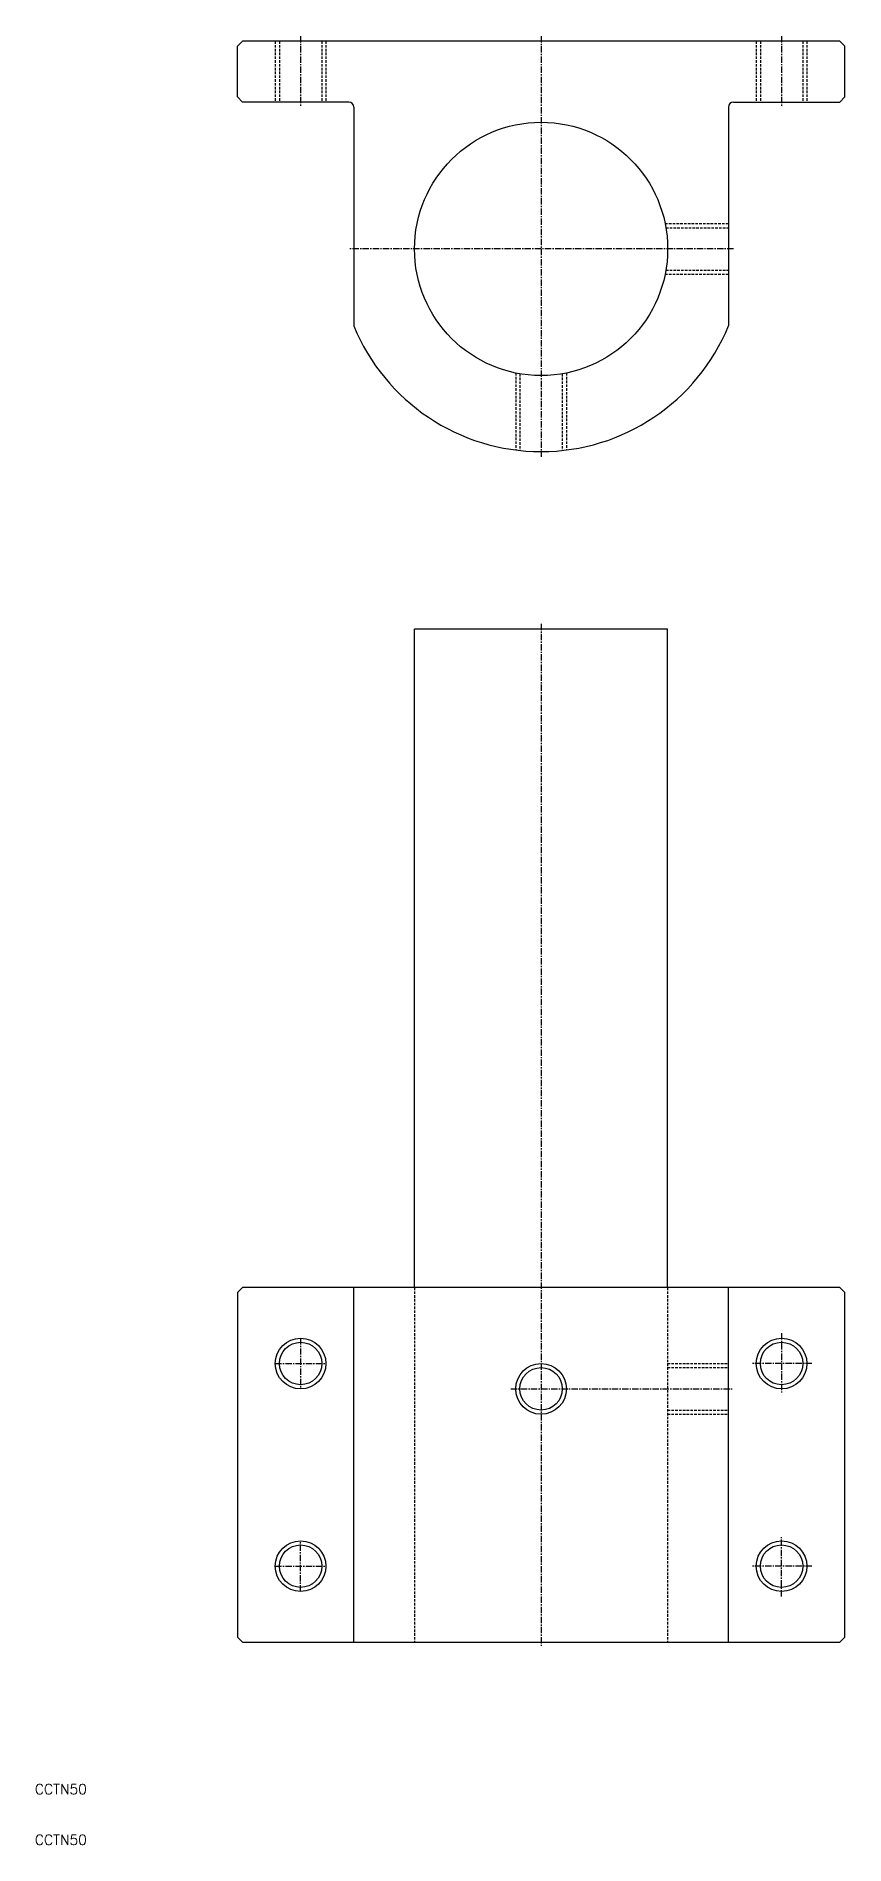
# Model space of a CAD drawing. Extents: x 10 to 170, y 10 to 367.
import ezdxf

# ---------------------------------------------------------------- set-up
doc = ezdxf.new("R2010")
doc.units = 0
doc.linetypes.add('CENTER', pattern=[2, 1.25, -0.25, 0.25, -0.25])
doc.linetypes.add('DASHED', pattern=[0.75, 0.5, -0.25])
doc.layers.get('0').update_dxf_attribs({"linetype": 'CONTINUOUS'})
doc.layers.add('CENTER', color=1, linetype='CENTER')
doc.styles.get("Standard").update_dxf_attribs({"font": 'txt.shx'})

msp = doc.modelspace()

# ---------------------------------------------------------------- linework, layer by layer
at = {"color": 7, "linetype": 'CONTINUOUS'}
for p, q in [((50, 365), (51, 366)), ((50, 355), (50, 365)), ((169, 366), (51, 366)), ((170, 365), (169, 366)), ((170, 355), (170, 365)), ((51, 354), (50, 355)), ((72, 354), (51, 354)), ((148, 354), (169, 354)), ((169, 354), (170, 355)), ((73, 353), (73, 309.8)), ((147, 353), (147, 309.8)), ((85, 120), (85, 250)), ((85, 250), (135, 250)), ((135, 120), (135, 250)), ((50, 119), (51, 120)), ((50, 119), (50, 51)), ((169, 120), (51, 120)), ((73, 50), (73, 120)), ((147, 50), (147, 120)), ((169, 120), (170, 119)), ((170, 51), (170, 119)), ((51, 50), (50, 51)), ((51, 50), (169, 50)), ((170, 51), (169, 50))]:
    msp.add_line(p, q, dxfattribs=at)
at = {"color": 3, "linetype": 'DASHED'}
for p, q in [((57.5, 366), (57.5, 354)), ((58.31, 366), (58.31, 354)), ((66.69, 366), (66.69, 354)), ((67.5, 366), (67.5, 354)), ((152.5, 366), (152.5, 354)), ((153.31, 366), (153.31, 354)), ((161.69, 366), (161.69, 354)), ((162.5, 366), (162.5, 354)), ((134.49, 330), (147, 330)), ((134.65, 329.19), (147, 329.19)), ((134.49, 320), (147, 320)), ((134.65, 320.81), (147, 320.81)), ((105, 300.51), (105, 285.31)), ((105.81, 300.35), (105.81, 285.22)), ((114.19, 300.35), (114.19, 285.22)), ((115, 300.51), (115, 285.31)), ((85, 120), (85, 50)), ((135, 120), (135, 50)), ((135, 105), (147, 105)), ((135, 104.19), (147, 104.19)), ((135, 95.81), (147, 95.81)), ((135, 95), (147, 95))]:
    msp.add_line(p, q, dxfattribs=at)
at = {"color": 7, "linetype": 'CONTINUOUS'}
for centre, radius in [((110, 325), 25), ((62.5, 105), 4.19), ((157.5, 105), 4.19), ((110, 100), 4.19), ((62.5, 65), 4.19), ((157.5, 65), 4.19)]:
    msp.add_circle(centre, radius, dxfattribs=at)
at = {"color": 3, "linetype": 'CONTINUOUS'}
for centre in [(62.5, 105), (157.5, 105), (110, 100), (62.5, 65), (157.5, 65)]:
    msp.add_circle(centre, 5, dxfattribs=at)
at = {"color": 7, "linetype": 'CONTINUOUS'}
for centre, radius, start, end in [((72, 353), 1, 0, 90), ((148, 353), 1, 90, 180), ((110, 325), 40, 202.3316, 337.6684)]:
    msp.add_arc(centre, radius, start, end, dxfattribs=at)
at = {"layer": 'CENTER', "color": 1, "linetype": 'CENTER'}
for p, q in [((62.5, 367), (62.5, 353)), ((110, 367), (110, 284)), ((157.5, 367), (157.5, 353)), ((148, 325), (72, 325)), ((110, 251), (110, 49)), ((157.5, 111), (157.5, 99)), ((62.5, 110), (62.5, 100)), ((57.5, 105), (67.5, 105)), ((163.5, 105), (151.5, 105)), ((104, 100), (148, 100)), ((62.5, 60), (62.5, 70)), ((157.5, 59), (157.5, 71)), ((57.5, 65), (67.5, 65)), ((163.5, 65), (151.5, 65))]:
    msp.add_line(p, q, dxfattribs=at)

# ---------------------------------------------------------------- texts
at = {"color": 7, "linetype": 'CONTINUOUS'}
for p in [(10, 20), (10, 10)]:
    msp.add_text('CCTN50', height=2, dxfattribs=at).set_placement(p)

doc.saveas('drawing.dxf')
